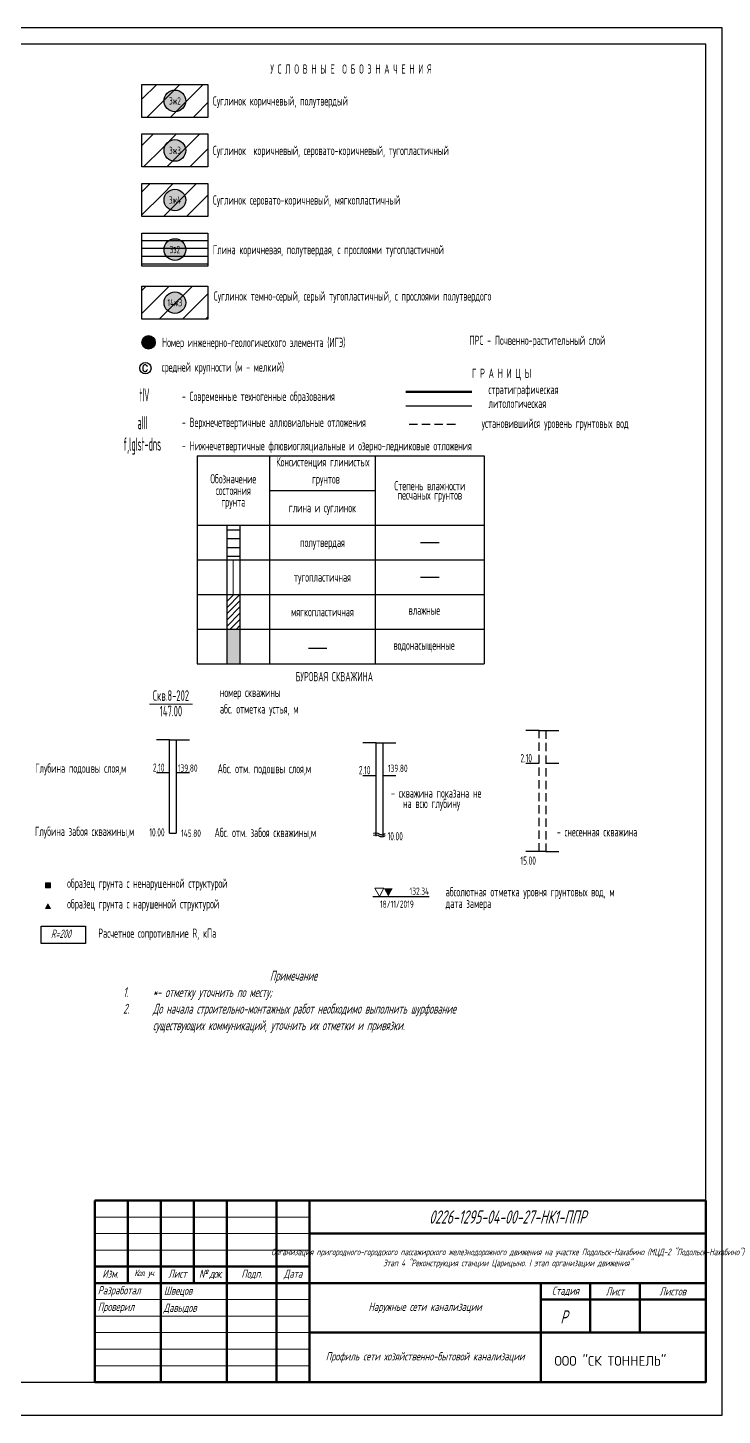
# Model space of a CAD drawing. Header units: metres. Extents: x -34 to 1749, y -3376 to -2956.
# Drawn here: x 1538.3 to 1748.7, y -3376.5 to -2956.5 of the extents above; entities that cross this region are included whole.
import ezdxf
from ezdxf.enums import TextEntityAlignment as Align

# ---------------------------------------------------------------- set-up
doc = ezdxf.new("R2010")
doc.units = ezdxf.units.M
doc.header["$LTSCALE"] = 0.2
doc.linetypes.add('штриховая', pattern=[19.05, 12.7, -6.35])
doc.layers.add('МГТ_ИГ_Геология', color=252, linetype='Continuous')
doc.layers.add('МГТ_НВК_рабочий', color=171, linetype='Continuous', lineweight=30)
doc.styles.add('GOST-2.304_Type-B', font='')
doc.styles.get("Standard").update_dxf_attribs({"font": 'SPDS.shx', "width": 0.7, "oblique": 15, "height": 3})
doc.styles.add('Стиль Simplex', font='simplex.shx')
doc.styles.add('ШТАМП_СПДС', font='spds.shx', dxfattribs={"width": 0.8, "oblique": 15, "height": 2.5})
doc.styles.get('GOST-2.304_Type-B').set_extended_font_data('GOST Common')
pattern_1 = [(45, (-604.904, -4364.91), (0, 21), [9.8995, -19.79898]), (45, (-590.904, -4378.91), (0, 21), [9.8995, -19.79898]), (45, (-604.904, -4378.91), (0, 21), [14.142, -15.55648]), (45, (-594.904, -4368.91), (0, 21), [15.556, -14.14248]), (45, (-597.904, -4378.91), (0, 21), [19.799, -9.89948]), (45, (-604.904, -4371.91), (0, 21), [19.799, -9.89948])]

# ---------------------------------------------------------------- blocks, each defined once
blk = doc.blocks.new('круг3_-26_2')
at = {"true_color": 0xffffff}
blk.add_hatch(color=7, dxfattribs=at).paths.add_polyline_path([(-0.327, 0, 1), (0.327, 0, 1)])
at = {"color": 7, "lineweight": 25}
blk.add_circle((0, 0), 0.327, dxfattribs=at)
at = {"color": 7, "lineweight": 25, "style": 'Стиль Simplex', "width": 0.590909}
blk.add_text('3ж2', height=0.22, dxfattribs=at).set_placement((0, 0), align=Align.MIDDLE_CENTER)
blk = doc.blocks.new('круг3_-26_3')
at = {"true_color": 0xffffff}
blk.add_hatch(color=7, dxfattribs=at).paths.add_polyline_path([(-0.327, 0, 1), (0.327, 0, 1)])
at = {"color": 7, "lineweight": 25}
blk.add_circle((0, 0), 0.327, dxfattribs=at)
at = {"color": 7, "lineweight": 25, "style": 'Стиль Simplex', "width": 0.590909}
blk.add_text('3ж3', height=0.22, dxfattribs=at).set_placement((0, 0), align=Align.MIDDLE_CENTER)
blk = doc.blocks.new('круг3_-26_4')
at = {"true_color": 0xffffff}
blk.add_hatch(color=7, dxfattribs=at).paths.add_polyline_path([(-0.327, 0, 1), (0.327, 0, 1)])
at = {"color": 7, "lineweight": 25}
blk.add_circle((0, 0), 0.327, dxfattribs=at)
at = {"color": 7, "lineweight": 25, "style": 'Стиль Simplex', "width": 0.590909}
blk.add_text('3ж4', height=0.22, dxfattribs=at).set_placement((0, 0), align=Align.MIDDLE_CENTER)
blk = doc.blocks.new('круг3_-25_2')
at = {"true_color": 0xffffff}
blk.add_hatch(color=7, dxfattribs=at).paths.add_polyline_path([(-0.327, 0, 1), (0.327, 0, 1)])
at = {"color": 7, "lineweight": 25}
blk.add_circle((0, 0), 0.327, dxfattribs=at)
at = {"color": 18, "lineweight": 25, "true_color": 0x000000, "style": 'Стиль Simplex', "width": 0.590909}
blk.add_text('3з2', height=0.22, dxfattribs=at).set_placement((0, 0), align=Align.MIDDLE_CENTER)
blk = doc.blocks.new('PR_KV')
at = {"linetype": 'Continuous', "lineweight": 0}
blk.add_hatch(color=252, dxfattribs=at).paths.add_polyline_path([(-0.077, 0.075), (0.077, 0.075), (0.077, -0.075), (-0.077, -0.075)])
at = {"color": 252, "linetype": 'Continuous', "lineweight": 0, "flags": 128}
blk.add_lwpolyline([(-0.077, 0.075), (0.077, 0.075), (0.077, -0.075), (-0.077, -0.075)], close=True, dxfattribs=at)
blk = doc.blocks.new('PR_TR')
at = {"linetype": 'Continuous', "lineweight": 0}
blk.add_hatch(color=252, dxfattribs=at).paths.add_polyline_path([(0.072, -0.049), (-0.071, -0.049), (-0.001, 0.094)])
at = {"color": 252, "linetype": 'Continuous', "lineweight": 0, "flags": 128}
blk.add_lwpolyline([(0.072, -0.049), (-0.071, -0.049), (-0.001, 0.094)], close=True, dxfattribs=at)
blk = doc.blocks.new('круг1')
h = blk.add_hatch(color=255)
edge = h.paths.add_edge_path()
edge.add_arc((0, 0), 0.203, 0, 360)
at = {"layer": 'МГТ_ИГ_Геология'}
blk.add_circle((0, 0), 0.203, dxfattribs=at)
at = {"layer": 'МГТ_ИГ_Геология', "style": 'Стиль Simplex', "width": 0.590909}
blk.add_text('1', height=0.22, dxfattribs=at).set_placement((0, 0), align=Align.MIDDLE_CENTER)
blk = doc.blocks.new('CCE')
at = {"layer": 'МГТ_ИГ_Геология', "flags": 128}
blk.add_lwpolyline([(0.238, 0.049), (0.229, 0.075), (0.212, 0.091), (0.196, 0.103), (0.17, 0.107), (0.147, 0.103), (0.131, 0.093), (0.119, 0.084), (0.112, 0.068), (0.103, 0.049), (0.096, 0.035), (0.096, 0.014), (0.096, -0.005), (0.096, -0.023), (0.1, -0.04), (0.114, -0.063), (0.131, -0.084), (0.142, -0.091), (0.168, -0.098), (0.191, -0.096), (0.203, -0.091), (0.226, -0.07), (0.233, -0.049), (0.238, -0.04), (0.238, -0.033)], dxfattribs=at)
at = {"layer": 'МГТ_ИГ_Геология'}
blk.add_circle((0.178, 0.004), 0.173, dxfattribs=at)
blk = doc.blocks.new('DN')
at = {"layer": 'МГТ_ИГ_Геология', "lineweight": 30, "flags": 128}
for points in [[(-0.126, -0.007), (-0.117, -0.002), (-0.073, 0.011), (-0.033, 0.011), (0.003, 0), (0.02, -0.007), (0.039, -0.019), (0.074, -0.037), (0.103, -0.043), (0.125, -0.048), (0.151, -0.043), (0.18, -0.036), (0.213, -0.019), (0.223, -0.012)], [(-0.126, -0.068), (-0.117, -0.063), (-0.073, -0.05), (-0.033, -0.05), (0.003, -0.059), (0.02, -0.067), (0.039, -0.079), (0.074, -0.098), (0.103, -0.103), (0.125, -0.108), (0.151, -0.103), (0.18, -0.095), (0.213, -0.079), (0.223, -0.072)]]:
    blk.add_lwpolyline(points, dxfattribs=at)
blk = doc.blocks.new('круг14_-26_3')
at = {"true_color": 0xffffff}
blk.add_hatch(color=7, dxfattribs=at).paths.add_polyline_path([(-0.327, 0, 1), (0.327, 0, 1)])
at = {"layer": 'МГТ_ИГ_Геология'}
blk.add_circle((0, 0), 0.327, dxfattribs=at)
at = {"layer": 'МГТ_ИГ_Геология', "style": 'Стиль Simplex', "width": 0.590909}
blk.add_text('14ж3', height=0.22, dxfattribs=at).set_placement((0, 0), align=Align.MIDDLE_CENTER)
blk = doc.blocks.new('уке')
at = {"layer": 'МГТ_ИГ_Геология'}
blk.add_lwpolyline([(147.85, -230.19), (161.29, -230.19), (161.29, -235.48), (147.85, -235.48)], close=True, dxfattribs=at)
at = {"layer": 'МГТ_ИГ_Геология', "insert": (150.84, -231.29), "char_height": 2.5, "attachment_point": 1}
blk.add_mtext_dynamic_manual_height_columns('R=200', width=10.097, gutter_width=15, heights=[0], dxfattribs=at)

msp = doc.modelspace()

# ---------------------------------------------------------------- hatches: boundary and pattern name
at = {"layer": 'МГТ_ИГ_Геология'}
h = msp.add_hatch(dxfattribs=at)
h.set_pattern_fill('GR38', color=256, scale=10, style=0, pattern_type=2)
h.set_pattern_definition(pattern_1)
h.paths.add_polyline_path([(1572.88, -2973.61), (1592.88, -2973.61), (1592.88, -2983.61), (1572.88, -2983.61)])
h = msp.add_hatch(dxfattribs=at)
h.set_pattern_fill('GR38', color=256, scale=10, style=0, pattern_type=2)
h.set_pattern_definition(pattern_1)
h.paths.add_polyline_path([(1572.88, -2988.61), (1592.88, -2988.61), (1592.88, -2998.61), (1572.88, -2998.61)])
h = msp.add_hatch(dxfattribs=at)
h.set_pattern_fill('GR38', color=256, scale=10, style=0, pattern_type=2)
h.set_pattern_definition(pattern_1)
h.paths.add_polyline_path([(1572.88, -3003.61), (1592.88, -3003.61), (1592.88, -3013.61), (1572.88, -3013.61)])
h = msp.add_hatch(dxfattribs=at)
h.set_pattern_fill('GR07', color=256, scale=10, style=0, pattern_type=2)
h.set_pattern_definition([(0, (-604.994, -4378.9096), (0, 7), [16.33, 0]), (0, (-604.994, -4376.5796), (0, 7), [16.33, 0]), (0, (-604.994, -4374.2396), (0, 7), [16.33, 0])])
h.paths.add_polyline_path([(1572.88, -3018.61), (1592.88, -3018.61), (1592.88, -3028.61), (1572.88, -3028.61)])
h = msp.add_hatch(dxfattribs=at)
h.set_pattern_fill('GR38', color=256, scale=10, style=0, pattern_type=2)
h.set_pattern_definition([(45, (747.858, -4455.99), (0, 21), [9.8995, -19.79898]), (45, (761.858, -4469.99), (0, 21), [9.8995, -19.79898]), (45, (747.858, -4469.99), (0, 21), [14.142, -15.55648]), (45, (757.858, -4459.99), (0, 21), [15.556, -14.14248]), (45, (754.858, -4469.99), (0, 21), [19.799, -9.89948]), (45, (747.858, -4462.99), (0, 21), [19.799, -9.89948])])
h.paths.add_polyline_path([(1572.88, -3034.69), (1592.88, -3034.69), (1592.88, -3044.69), (1572.88, -3044.69)])
at = {"layer": 'МГТ_ИГ_Геология', "true_color": 0x000000}
h = msp.add_hatch(dxfattribs=at)
h.set_pattern_fill('CONSIST', color=18, scale=0.84, angle=-44.99996, style=0, pattern_type=2)
h.set_pattern_definition([(4e-05, (-588.21, -4396.6126), (-1.8e-06, 2.667), [])])
h.paths.add_polyline_path([(1598.574, -3107.001), (1602.574, -3107.001), (1602.574, -3117.501), (1598.574, -3117.501)])
h = msp.add_hatch(dxfattribs=at)
h.set_pattern_fill('CONSIST', color=18, scale=0.42, style=0, pattern_type=2)
h.set_pattern_definition([(45, (-588.21, -4396.6126), (-0.9429269, 0.9429269), [])])
h.paths.add_polyline_path([(1598.574, -3128.001), (1602.574, -3128.001), (1602.574, -3138.501), (1598.574, -3138.501)])
msp.add_hatch(color=18, dxfattribs=at).paths.add_polyline_path([(1598.574, -3138.501), (1602.574, -3138.501), (1602.574, -3149.001), (1598.574, -3149.001)])
at = {"layer": 'МГТ_ИГ_Геология', "true_color": 0x0000ff}
msp.add_hatch(color=5, dxfattribs=at).paths.add_polyline_path([(1646.163, -3216.924), (1648.863, -3216.924), (1647.513, -3219.424)])

# ---------------------------------------------------------------- linework, layer by layer
at = {"color": 7, "linetype": 'Continuous', "lineweight": 50}
msp.add_lwpolyline([(1558.655, -3311.467), (1743.655, -3311.467), (1743.655, -3366.467), (1558.655, -3366.467)], close=True, dxfattribs=at)
for points in [[(1558.655, -3311.467), (1558.655, -3366.467)], [(1568.655, -3311.467), (1568.655, -3336.467)], [(1578.655, -3311.467), (1578.655, -3366.467)], [(1588.655, -3311.467), (1588.655, -3336.467)], [(1598.655, -3311.467), (1598.655, -3366.467)], [(1613.655, -3311.467), (1613.655, -3366.467)], [(1623.655, -3311.467), (1623.655, -3366.467)], [(1623.655, -3321.467), (1743.655, -3321.467)], [(1558.655, -3331.467), (1623.655, -3331.467)], [(1558.655, -3336.467), (1623.655, -3336.467)], [(1623.655, -3336.467), (1743.655, -3336.467)], [(1693.655, -3336.467), (1693.655, -3366.467)], [(1708.655, -3336.467), (1708.655, -3351.467)], [(1723.655, -3336.467), (1723.655, -3351.467)], [(1693.655, -3341.467), (1743.655, -3341.467)], [(1623.655, -3351.467), (1743.655, -3351.467)]]:
    msp.add_lwpolyline(points, dxfattribs=at)
at = {"color": 7, "linetype": 'Continuous', "lineweight": 20}
for points in [[(1558.655, -3316.467), (1623.655, -3316.467)], [(1558.655, -3321.467), (1623.655, -3321.467)], [(1558.655, -3326.467), (1623.655, -3326.467)], [(1558.655, -3341.467), (1623.655, -3341.467)], [(1558.655, -3346.467), (1623.655, -3346.467)], [(1558.655, -3351.467), (1623.655, -3351.467)], [(1558.655, -3356.467), (1623.655, -3356.467)], [(1558.655, -3361.467), (1623.655, -3361.467)]]:
    msp.add_lwpolyline(points, dxfattribs=at)
at = {"layer": 'МГТ_ИГ_Геология', "color": 7, "linetype": 'Continuous', "lineweight": 50}
msp.add_line((1652.849, -3066.665), (1672.849, -3066.665), dxfattribs=at)
at = {"layer": 'МГТ_ИГ_Геология', "color": 18, "linetype": 'Continuous', "lineweight": 25, "true_color": 0x000000}
for p, q in [((1652.849, -3070.865), (1672.849, -3070.865)), ((1581.28, -3171.991), (1583.28, -3171.991)), ((1581.28, -3200.308), (1581.28, -3171.991)), ((1583.28, -3171.991), (1583.28, -3200.308)), ((1643.82, -3172.909), (1645.82, -3172.909)), ((1643.82, -3201.226), (1643.82, -3172.909)), ((1645.82, -3172.909), (1645.82, -3201.226))]:
    msp.add_line(p, q, dxfattribs=at)
at = {"layer": 'МГТ_ИГ_Геология', "color": 5, "linetype": 'штриховая', "lineweight": 30}
msp.add_line((1653.844, -3076.473), (1669.025, -3076.473), dxfattribs=at)
at = {"layer": 'МГТ_ИГ_Геология', "color": 18, "linetype": 'Continuous', "lineweight": 0, "true_color": 0x000000}
msp.add_line((1600.574, -3117.501), (1600.574, -3128.001), dxfattribs=at)
at = {"layer": 'МГТ_ИГ_Геология', "color": 7, "linetype": 'Continuous', "lineweight": 0}
msp.add_line((1575.186, -3161.213), (1588.186, -3161.213), dxfattribs=at)
at = {"layer": 'МГТ_ИГ_Геология', "color": 7, "linetype": 'Continuous', "lineweight": 25}
for points in [[(1572.88, -2973.61), (1592.88, -2973.61), (1592.88, -2983.61), (1572.88, -2983.61), (1572.88, -2973.61), (1572.88, -2973.61)], [(1572.88, -2988.61), (1592.88, -2988.61), (1592.88, -2998.61), (1572.88, -2998.61), (1572.88, -2988.61), (1572.88, -2988.61)], [(1572.88, -3003.61), (1592.88, -3003.61), (1592.88, -3013.61), (1572.88, -3013.61), (1572.88, -3003.61), (1572.88, -3003.61)], [(1572.88, -3018.61), (1592.88, -3018.61), (1592.88, -3028.61), (1572.88, -3028.61), (1572.88, -3018.61), (1572.88, -3018.61)], [(1572.88, -3034.69), (1592.88, -3034.69), (1592.88, -3044.69), (1572.88, -3044.69), (1572.88, -3034.69), (1572.88, -3034.69)]]:
    msp.add_lwpolyline(points, close=True, dxfattribs=at)
for points in [[(1589.574, -3086.001), (1676.574, -3086.001)], [(1589.574, -3086.001), (1589.574, -3149.001)], [(1611.574, -3086.001), (1611.574, -3107.001)], [(1643.574, -3086.001), (1643.574, -3107.001)], [(1676.574, -3086.001), (1676.574, -3149.001)], [(1611.574, -3096.501), (1643.574, -3096.501)], [(1589.574, -3107.001), (1643.574, -3107.001)], [(1589.574, -3107.001), (1643.574, -3107.001)], [(1611.574, -3107.001), (1611.574, -3138.501)], [(1643.574, -3107.001), (1676.574, -3107.001)], [(1643.574, -3107.001), (1676.574, -3107.001)], [(1643.574, -3107.001), (1643.574, -3138.501)], [(1589.574, -3117.501), (1643.574, -3117.501)], [(1643.574, -3117.501), (1676.574, -3117.501)], [(1589.574, -3128.001), (1643.574, -3128.001)], [(1643.574, -3128.001), (1676.574, -3128.001)], [(1589.574, -3138.501), (1643.574, -3138.501)], [(1611.574, -3138.501), (1611.574, -3149.001)], [(1643.574, -3138.501), (1676.574, -3138.501)], [(1643.574, -3138.501), (1643.574, -3149.001)], [(1589.574, -3149.001), (1643.574, -3149.001)], [(1643.574, -3149.001), (1676.574, -3149.001)]]:
    msp.add_lwpolyline(points, dxfattribs=at)
at = {"layer": 'МГТ_ИГ_Геология', "color": 18, "linetype": 'Continuous', "lineweight": 25, "true_color": 0x000000}
for points in [[(1598.574, -3107.001), (1598.574, -3138.501)], [(1602.574, -3107.001), (1602.574, -3138.501)], [(1598.574, -3138.501), (1598.574, -3149.001)], [(1602.574, -3138.501), (1602.574, -3149.001)], [(1581.28, -3200.308), (1583.28, -3200.308)]]:
    msp.add_lwpolyline(points, dxfattribs=at)
at = {"layer": 'МГТ_ИГ_Геология', "color": 7, "linetype": 'Continuous', "lineweight": 25, "flags": 128}
for points in [[(1657.274, -3112.251), (1662.874, -3112.251)], [(1657.274, -3122.751), (1662.874, -3122.751)], [(1623.335, -3144.26), (1628.935, -3144.26)]]:
    msp.add_lwpolyline(points, dxfattribs=at)
at = {"layer": 'МГТ_ИГ_Геология', "linetype": 'Continuous', "lineweight": 25, "flags": 128}
for points in [[(1693.202, -3169.141), (1689.202, -3169.141)], [(1695.202, -3169.141), (1699.202, -3169.141)], [(1689.202, -3179.059), (1693.202, -3179.059)], [(1695.202, -3179.059), (1699.202, -3179.059)], [(1693.202, -3205.795), (1689.202, -3205.795)], [(1695.202, -3205.795), (1699.202, -3205.795)]]:
    msp.add_lwpolyline(points, dxfattribs=at)
at = {"layer": 'МГТ_ИГ_Геология', "color": 18, "linetype": 'штриховая', "lineweight": 25, "true_color": 0x000000}
msp.add_lwpolyline([(1693.202, -3169.141), (1695.202, -3169.141), (1695.202, -3205.795), (1693.202, -3205.795), (1693.202, -3169.141), (1693.202, -3169.141)], close=True, dxfattribs=at)
at = {"layer": 'МГТ_ИГ_Геология', "color": 18, "linetype": 'Continuous', "lineweight": 25, "true_color": 0x000000, "flags": 128}
for points in [[(1581.28, -3171.991), (1577.28, -3171.991)], [(1583.28, -3171.991), (1587.28, -3171.991)], [(1643.82, -3172.909), (1639.82, -3172.909)], [(1645.82, -3172.909), (1649.82, -3172.909)], [(1577.28, -3181.909), (1581.28, -3181.909)], [(1583.28, -3181.909), (1587.28, -3181.909)], [(1639.82, -3182.827), (1643.82, -3182.827)], [(1645.82, -3182.827), (1649.82, -3182.827)]]:
    msp.add_lwpolyline(points, dxfattribs=at)
at = {"layer": 'МГТ_ИГ_Геология', "color": 5, "linetype": 'Continuous', "lineweight": 0, "true_color": 0x0000ff}
msp.add_lwpolyline([(1643.463, -3216.924), (1646.163, -3216.924), (1644.813, -3219.424), (1643.463, -3216.924), (1643.463, -3216.924)], close=True, dxfattribs=at)
at = {"layer": 'МГТ_ИГ_Геология', "color": 5, "linetype": 'Continuous', "lineweight": 25, "true_color": 0x0000ff, "flags": 128}
msp.add_lwpolyline([(1642.863, -3219.424), (1659.863, -3219.424)], dxfattribs=at)
at = {"layer": 'МГТ_НВК_рабочий', "color": 0, "lineweight": -2}
msp.add_lwpolyline([(-34.345, -3376.467), (1748.655, -3376.467), (1748.655, -2956.467), (-34.345, -2956.467)], close=True, dxfattribs=at)
at = {"layer": 'МГТ_НВК_рабочий', "color": 0}
msp.add_lwpolyline([(1743.655, -2961.467), (-14.345, -2961.467), (-14.345, -3366.467), (1743.655, -3366.467)], close=True, dxfattribs=at)

# ---------------------------------------------------------------- block references
at = {"layer": 'МГТ_ИГ_Геология', "xscale": 10, "yscale": 10, "zscale": 10}
for name, p in [('круг3_-26_2', (1582.88, -2978.61)), ('круг3_-26_3', (1582.88, -2993.61)), ('круг3_-26_4', (1582.88, -3008.61)), ('круг3_-25_2', (1582.88, -3023.61)), ('круг14_-26_3', (1582.88, -3039.69)), ('круг1', (1574.907, -3051.703)), ('CCE', (1572.162, -3059.566)), ('DN', (1644.296, -3200.279)), ('PR_KV', (1544.443, -3216.085)), ('PR_TR', (1544.443, -3222.585))]:
    msp.add_blockref(name, p, dxfattribs=at)
at = {"layer": 'МГТ_ИГ_Геология', "color": 7, "lineweight": 25}
msp.add_blockref('уке', (1394.504, -2998.18), dxfattribs=at)

# ---------------------------------------------------------------- texts
at = {"color": 7, "linetype": 'Continuous', "lineweight": 20}
for s, insert, char_height, width, attachment_point, style in [('\\pxqc;0226-1295-04-00-27-НК1-ППР', (1623.655, -3316.467), 4, 120, 4, 'ШТАМП_СПДС'), ('\\pxqc;Организация пригородного-городского пассажирского железнодорожного движения на участке Подольск-Нахабино (МЦД-2 "Подольск-Нахабино") Этап 4 "Реконструкция станции Царицыно. I этап организации движения"', (1623.655, -3328.967), 2, 120, 4, 'ШТАМП_СПДС'), ('Изм.', (1563.343, -3332.366), 2.5, 10, 2, 'ШТАМП_СПДС'), ('{\\T0.85;Кол. уч.}', (1573.655, -3332.366), 2, 10, 2, 'ШТАМП_СПДС'), ('Лист', (1583.655, -3332.366), 2.5, 10, 2, 'ШТАМП_СПДС'), ('{\\T0.85;№ док.}', (1593.655, -3332.366), 2.5, 10, 2, 'ШТАМП_СПДС'), ('Подп.', (1606.155, -3332.366), 2.5, 15, 2, 'ШТАМП_СПДС'), ('Дата', (1618.655, -3332.366), 2.5, 10, 2, 'ШТАМП_СПДС'), ('Разработал', (1559.532, -3338.967), 2.5, 20, 4, 'ШТАМП_СПДС'), ('Швецов', (1579.537, -3339.105), 2.5, 20, 4, 'ШТАМП_СПДС'), ('Стадия', (1701.155, -3338.967), 2.5, 15, 5, 'ШТАМП_СПДС'), ('Лист', (1716.155, -3338.967), 2.5, 15, 5, 'ШТАМП_СПДС'), ('Листов', (1733.655, -3338.967), 2.5, 20, 5, 'ШТАМП_СПДС'), ('Проверил', (1559.532, -3343.967), 2.5, 20, 4, 'ШТАМП_СПДС'), ('Давыдов', (1579.451, -3344.174), 2.5, 20, 4, 'ШТАМП_СПДС'), ('\\pxqc;Наружные сети канализации', (1623.655, -3343.967), 2.5, 70, 4, 'ШТАМП_СПДС'), ('Р', (1699.63, -3346.714), 4, 20, 4, 'ШТАМП_СПДС'), ('\\pxqc;Профиль сети хозяйственно-бытовой канализации', (1623.655, -3358.967), 2.5, 70, 4, 'ШТАМП_СПДС'), ('ООО "СК ТОННЕЛЬ"', (1697.829, -3360.005), 3, 62.2597, 4, 'GOST-2.304_Type-B')]:
    msp.add_mtext(s, dxfattribs=dict(at, insert=insert, char_height=char_height, width=width, attachment_point=attachment_point, style=style))
at = {"layer": 'МГТ_ИГ_Геология', "color": 7, "lineweight": 25, "style": 'Стиль Simplex', "width": 0.571429}
for s, p in [('У С Л О В Н Ы Е  О Б О З Н А Ч Е Н И Я', (1636.233, -2970.367)), ('Обозначение', (1600.574, -3094.401)), ('Степень влажности', (1660.074, -3096.501))]:
    msp.add_text(s, height=2.8, dxfattribs=at).set_placement(p, align=Align.CENTER)
for s, p in [('Суглинок коричневый, полутвердый', (1594.375, -2978.61)), ('Суглинок  коричневый, серовато-коричневый, тугопластичный', (1594.375, -2993.61)), ('Суглинок серовато-коричневый, мягкопластичный ', (1594.375, -3008.61)), ('Глина коричневая, полутвердая, с прослоями тугопластичной', (1594.375, -3023.61)), ('Номер инженерно-геологического элемента (ИГЭ)', (1578.961, -3051.703)), ('ПРС - Почвенно-растительный слой', (1672.077, -3051.073)), ('средней крупности (м - мелкий)', (1578.88, -3059.176)), ('Г Р А Н И Ц Ы', (1672.849, -3061.065)), ('стратиграфическая', (1677.849, -3065.965)), ('литологическая', (1677.849, -3070.165)), ('водонасыщенные', (1649.09, -3143.361))]:
    msp.add_text(s, height=2.8, dxfattribs=at).set_placement(p, align=Align.MIDDLE_LEFT)
for s, p in [('Суглинок темно-серый, серый тугопластичный, с прослоями полутвердого', (1594.663, -3036.271)), ('- Современные техногенные образования', (1584.987, -3066.622)), ('- Верхнечетвертичные аллювиальные отложения', (1584.987, -3074.496)), ('- Нижнечетвертичные флювиогляциальные и озерно-ледниковые отложения', (1584.987, -3081.601)), ('влажные', (1653.656, -3131.358)), ('Глубина подошвы слоя,м', (1540.559, -3179.19)), ('Абс. отм. подошвы слоя,м', (1595.819, -3179.332)), ('- скважина показана не ', (1648.327, -3186.734)), ('на всю глубину', (1651.96, -3189.871)), ('Глубина забоя скважины,м', (1540.488, -3198.31)), ('Абс. отм. забоя скважины,м', (1594.894, -3198.665)), ('Расчетное сопротивлние R, кПа ', (1559.653, -3229.137))]:
    msp.add_text(s, height=2.8, dxfattribs=at).set_placement(p, align=Align.TOP_LEFT)
at = {"layer": 'МГТ_ИГ_Геология', "lineweight": 30, "style": 'Стиль Simplex', "width": 0.4}
for s, p in [('tIV', (1572.106, -3067.605)), ('aIII', (1571.543, -3075.996)), ('f,lgIst-dns', (1567.26, -3082.494))]:
    msp.add_text(s, height=4, dxfattribs=at).set_placement(p, align=Align.MIDDLE_LEFT)
at = {"layer": 'МГТ_ИГ_Геология', "lineweight": 25, "style": 'Стиль Simplex', "width": 0.571429}
msp.add_text('установившийся уровень грунтовых вод', height=2.8, dxfattribs=at).set_placement((1675.786, -3076.198), align=Align.MIDDLE_LEFT)
at = {"layer": 'МГТ_ИГ_Геология', "color": 7, "lineweight": 25, "style": 'Стиль Simplex', "width": 0.571429}
for s, p in [('Консистенция глинистых', (1627.661, -3087.873)), ('грунтов', (1628.614, -3093.057)), ('состояния', (1600.574, -3096.501)), ('глина и суглинок', (1627.574, -3101.751)), ('полутвердая', (1627.574, -3112.251)), ('тугопластичная', (1627.574, -3122.751)), ('мягкопластичная', (1627.574, -3133.251))]:
    msp.add_text(s, height=2.8, dxfattribs=at).set_placement(p, align=Align.MIDDLE_CENTER)
for s, p in [('грунта', (1600.574, -3098.601)), ('песчаных грунтов', (1660.074, -3096.501))]:
    msp.add_text(s, height=2.8, dxfattribs=at).set_placement(p, align=Align.TOP_CENTER)
at = {"layer": 'МГТ_ИГ_Геология', "color": 7, "lineweight": 25, "style": 'Стиль Simplex'}
for s, height, width, p in [('БУРОВАЯ СКВАЖИНА', 2.8, 0.571429, (1619.433, -3154.286)), ('номер скважины', 2.8, 0.571429, (1596.509, -3159.058)), ('абс. отметка устья, м', 2.8, 0.571429, (1596.509, -3164.058)), ('139.80', 2.2, 0.590909, (1583.775, -3181.669)), ('139.80', 2.2, 0.590909, (1647.392, -3181.738)), ('145.80', 2.2, 0.590909, (1584.732, -3201.38)), ('образец грунта с ненарушенной структурой ', 2.8, 0.571429, (1550.243, -3216.835)), ('абсолютная отметка уровня грунтовых вод, м', 2.8, 0.571429, (1664.863, -3219.424)), ('образец грунта с нарушенной структурой ', 2.8, 0.571429, (1550.243, -3223.075)), ('дата замера', 2.8, 0.571429, (1664.863, -3222.924))]:
    msp.add_text(s, height=height, dxfattribs=dict(at, width=width)).set_placement(p)
at = {"layer": 'МГТ_ИГ_Геология', "color": 18, "lineweight": 25, "true_color": 0x000000, "style": 'Стиль Simplex', "width": 0.5625}
msp.add_text('Скв.8-202', height=3.2, dxfattribs=at).set_placement((1581.686, -3160.213), align=Align.CENTER)
msp.add_text('147.00', height=3.2, dxfattribs=at).set_placement((1581.686, -3161.713), align=Align.TOP_CENTER)
at = {"layer": 'МГТ_ИГ_Геология', "color": 18, "lineweight": 25, "true_color": 0x020202, "style": 'Стиль Simplex', "width": 0.52}
for s, p in [('2.10', (1576.218, -3181.681)), ('2.10', (1638.596, -3182.441)), ('10.00', (1575.13, -3201.28)), ('10.00', (1647.299, -3202.443))]:
    msp.add_text(s, height=2.5, dxfattribs=at).set_placement(p)
at = {"layer": 'МГТ_ИГ_Геология', "lineweight": 25, "style": 'Стиль Simplex', "width": 0.52}
for s, p in [('2.10', (1687.53, -3178.812)), ('15.00', (1687.53, -3209.823))]:
    msp.add_text(s, height=2.5, dxfattribs=at).set_placement(p)
at = {"layer": 'МГТ_ИГ_Геология', "lineweight": 25, "style": 'Стиль Simplex', "width": 0.571429}
msp.add_text('- снесенная скважина', height=2.8, dxfattribs=at).set_placement((1698.534, -3198.476), align=Align.TOP_LEFT)
at = {"layer": 'МГТ_ИГ_Геология', "color": 5, "lineweight": 25, "true_color": 0x0000ff, "style": 'Стиль Simplex', "width": 0.590909}
msp.add_text('132.34', height=2.2, dxfattribs=at).set_placement((1659.863, -3218.924), align=Align.RIGHT)
msp.add_text('18/11/2019', height=2.2, dxfattribs=at).set_placement((1655.234, -3220.671), align=Align.TOP_RIGHT)
at = {"layer": 'МГТ_ИГ_Геология', "color": 7, "lineweight": 25, "insert": (1557.966, -3241.909), "char_height": 3, "attachment_point": 1}
msp.add_mtext_dynamic_manual_height_columns('\\pxi-3,l6,t6;                                      Примечание\\P\\pl6.08,t6.08;1.^I*- отметку уточнить по месту;\\P2.^IДо начала строительно-монтажных работ необходимо выполнить шурфование существующих коммуникаций, уточнить их отметки и привязки.{\\fTimes New Roman|b0|i0|c204|p18;\\C0; }', width=115.31756, gutter_width=15, heights=[0], dxfattribs=at)

doc.saveas('drawing.dxf')
